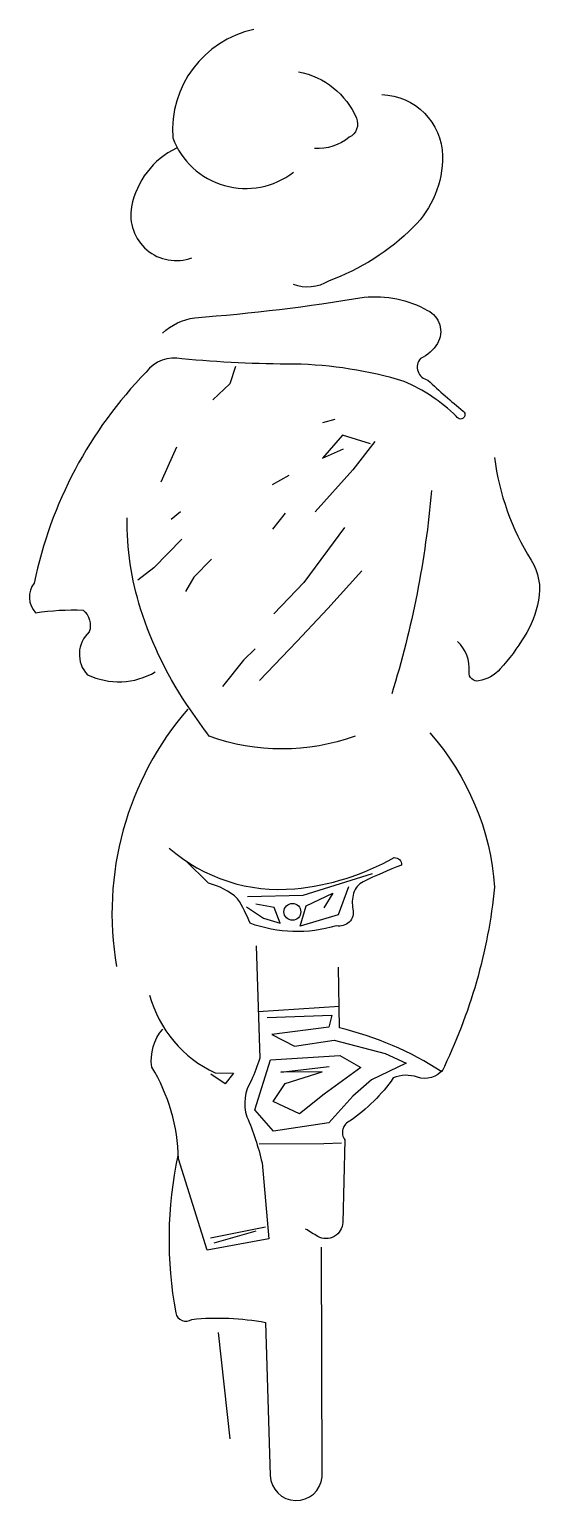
# Model space of a CAD drawing. Extents: x -0.31 to 0.28, y 0 to 1.7.
import ezdxf

# ---------------------------------------------------------------- set-up
doc = ezdxf.new("R2010")
doc.units = 0
doc.header["$MEASUREMENT"] = 0
doc.layers.get('0').update_dxf_attribs({"linetype": 'CONTINUOUS'})

msp = doc.modelspace()

# ---------------------------------------------------------------- linework, layer by layer
for points in [[(-0.0504, 1.7021, 0.372994), (-0.1443, 1.5767, 0.503668), (-0.0042, 1.5368, 150.934799)], [(0.0015, 1.653, -0.251678), (0.0686, 1.5993, -0.398814), (0.0603, 1.5772, -0.187011), (0.0199, 1.5643, 2.207361)], [(0.0979, 1.6266, -0.402545), (0.1682, 1.5556, -0.204448), (0.1345, 1.4731, -0.107787), (0.0361, 1.4107, -0.232599), (-0.0044, 1.4068, 0.756423)], [(-0.14, 1.5646, 0.236676), (-0.1919, 1.4969, 0.583386), (-0.1221, 1.4377, -0.497614)], [(-0.1561, 1.3504, -0.154336), (-0.1187, 1.3683, 0.021693), (0.0774, 1.392, -0.153975), (0.1511, 1.3768, -0.433195), (0.1625, 1.3386, -0.162977), (0.1427, 1.3212, 0.569715), (0.1515, 1.2961, 0.021653), (0.1923, 1.2603, -1.283993), (0.1843, 1.2542, 0.093544), (0.1239, 1.2945, 0.069195), (-0.0034, 1.3146, -0.023921), (-0.1336, 1.3208, 0.290835), (-0.1751, 1.3053, 0.143139), (-0.3047, 1.0611, 0.369113), (-0.3031, 1.0267, -0.046879), (-0.248, 1.0299, -0.302343), (-0.2409, 1.0045, 0.421236), (-0.2431, 0.955, 0.24644), (-0.1644, 0.9582, -4.327813)], [(0.2284, 1.2065, 0.107816), (0.271, 1.0877, -0.189381), (0.2796, 1.0412, -0.091131), (0.2631, 0.999, -0.043732), (0.2353, 0.9617, -0.167948), (0.2105, 0.9478, -0.498715), (0.1991, 0.9583, 0.241276), (0.1855, 0.9935, 2.413704)], [(0.1556, 1.1681, -0.053306), (0.1095, 0.9327, 2.556335)], [(0.0671, 0.8838, -0.173851), (-0.1021, 0.8837, 0.000578), (-0.1236, 0.9143, -0.07661), (-0.1814, 1.0313, -0.079973), (-0.197, 1.1368, -39.687992)], [(-0.1268, 0.9153, 0.224282), (-0.2093, 0.6171, 1.028931)], [(0.1536, 0.8876, -0.165288), (0.2287, 0.709, -0.089622), (0.1674, 0.4952, 0.086704), (0.0488, 0.5461), (0.0479, 0.6165)], [(-0.1483, 0.7543, 0.205807), (-0.0029, 0.7072, 0.105757), (0.1122, 0.7432, -0.456483), (0.121, 0.7346, 0.023268), (0.0763, 0.7152, 0.20987), (0.0653, 0.7021, 0.124642), (0.0646, 0.6835, -0.545926), (0.0453, 0.6643, -0.163265), (-0.0546, 0.6673, 0.038987), (-0.069, 0.6957, 0.125271), (-0.1029, 0.7135), (-0.1294, 0.74)], [(-0.0475, 0.6412), (-0.0434, 0.511, -0.034198), (-0.0531, 0.4855, 0.227614), (-0.0583, 0.4433, -0.044454), (-0.0408, 0.39), (-0.0328, 0.3018), (-0.1044, 0.2886), (-0.1376, 0.3946, 0.132618), (-0.1685, 0.5008, -0.216367), (-0.1558, 0.5446, -1.928019)], [(-0.171, 0.5841, 0.221629), (-0.0951, 0.494), (-0.074, 0.4938), (-0.0835, 0.4814), (-0.0999, 0.4927)], [(0.1689, 0.4979, -0.325073), (0.1392, 0.489, 0.185728), (0.1113, 0.4882, -0.09132), (0.0614, 0.4386, 0.488493), (0.0552, 0.4164), (0.0527, 0.3209, -0.568599), (0.0238, 0.3047, -0.009736), (0.0097, 0.3132, 0.656385)], [(-0.1384, 0.3983, 0.098289), (-0.1407, 0.2161, 0.549463), (-0.122, 0.2086, -0.073152), (-0.0366, 0.205), (-0.0313, 0.028, 0.941313), (0.0288, 0.0262), (0.0283, 0.2922)]]:
    msp.add_lwpolyline(points, format="xyb")
for points in [[(-0.0715, 1.3119), (-0.078, 1.2918), (-0.0976, 1.2731)], [(0.0435, 1.2506), (0.0292, 1.2468)], [(0.0848, 1.2225), (0.0526, 1.2323), (0.0291, 1.2058), (0.0537, 1.2164)], [(-0.1399, 1.2184), (-0.1499, 1.196), (-0.1582, 1.1779)], [(0.0901, 1.2251), (0.0643, 1.1921), (0.0207, 1.1437)], [(-0.0096, 1.1856), (-0.0292, 1.1747)], [(-0.1352, 1.1435), (-0.146, 1.1347)], [(-0.014, 1.1421), (-0.0288, 1.1237)], [(0.0547, 1.1254), (0.0076, 1.0617), (-0.027, 1.0254)], [(-0.1336, 1.1119), (-0.166, 1.0786), (-0.1848, 1.0645)], [(-0.0994, 1.0886), (-0.1199, 1.0679), (-0.1294, 1.0513)], [(0.0749, 1.0752), (0.0353, 1.0316), (-0.0003, 0.9933), (-0.0437, 0.9484)], [(-0.0486, 0.9851), (-0.0624, 0.9718), (-0.0864, 0.9413)], [(-0.0577, 0.6982), (0.007, 0.6996), (0.0871, 0.7247)], [(0.0595, 0.7093), (0.0475, 0.6769), (0.0035, 0.6637), (0.0105, 0.6876), (0.0411, 0.7022), (0.0309, 0.6851)], [(-0.0589, 0.6864), (-0.0392, 0.6731), (-0.0199, 0.6674), (-0.0269, 0.6855), (-0.0481, 0.6895)], [(-0.0451, 0.565), (0.0488, 0.5713)], [(-0.0347, 0.5583), (0.04, 0.5607), (0.0368, 0.5469), (-0.0293, 0.5384), (-0.0032, 0.5251), (0.0428, 0.532), (0.1017, 0.5166), (0.1264, 0.5051), (0.0859, 0.4861), (0.0646, 0.467), (0.0365, 0.436), (-0.0273, 0.4265), (-0.049, 0.4514), (-0.0308, 0.509), (0.0494, 0.514), (0.0738, 0.5002), (0.0312, 0.4692), (0.0026, 0.4465), (-0.0279, 0.461), (-0.0139, 0.4816), (0.0288, 0.4951), (-0.0189, 0.4949), (0.0369, 0.5014)], [(-0.0439, 0.4117), (0.0308, 0.4123), (0.0514, 0.4129)], [(-0.1004, 0.3032), (-0.0366, 0.3156)], [(-0.0961, 0.2974), (-0.0476, 0.3111)], [(-0.0777, 0.0704), (-0.0911, 0.1933)]]:
    msp.add_lwpolyline(points)
msp.add_circle((-0.0056, 0.6805), 0.00976)

doc.saveas('drawing.dxf')
